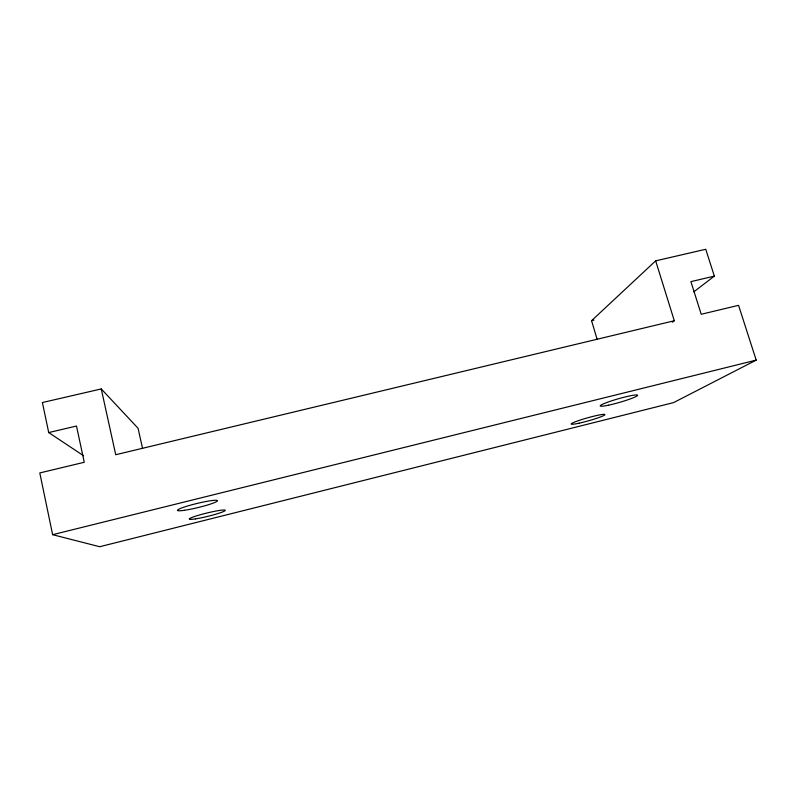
<?xml version="1.0" encoding="UTF-8"?>
<svg xmlns="http://www.w3.org/2000/svg" width="796" height="796" viewBox="0 0 796 796"><rect width="100%" height="100%" fill="white"/><g stroke="black" fill="none" stroke-linecap="round" stroke-linejoin="round"><path stroke-width="1.19" d="M597.209 339.594L591.567 320.698L655.665 260.849L705.763 249.277L714.34 276.122L693.784 291.873M672.302 322.191L674.302 320.738L655.665 260.849M714.34 276.122L690.908 281.635L701.216 314.281L738.559 305.326L756.2 360.12L673.595 402.597L99.699 546.723L52.626 534.683L39.8 472.943L84.267 462.277L76.486 426.039L48.715 432.566L42.397 402.537L101.261 388.936L138.046 428.258L142.584 448.496M52.626 534.683L756.2 360.12M674.302 320.738L115.728 454.725L101.261 388.936M591.567 320.698L593.945 320.131M48.715 432.566L83.59 455.76M608.403 405.204A19.482 1.9 -16 0 0 637.576 395.443A19.482 1.9 -16 0 0 610.671 401.154A19.482 1.9 -16 0 0 608.403 405.204M184.413 510.296A20.596 2.119 -13.6 0 0 217.139 501.231A20.596 2.119 -13.6 0 0 190.841 505.052A20.596 2.119 -13.6 0 0 184.413 510.296M579.09 423.183A17.522 1.562 -15.7 0 0 604.95 414.676A17.522 1.562 -15.7 0 0 580.224 420.059A17.522 1.562 -15.7 0 0 579.09 423.183M195.508 518.883A18.507 1.721 -13.7 0 0 224.969 510.753A18.507 1.721 -13.7 0 0 201.507 514.415A18.507 1.721 -13.7 0 0 195.508 518.883"/></g></svg>
